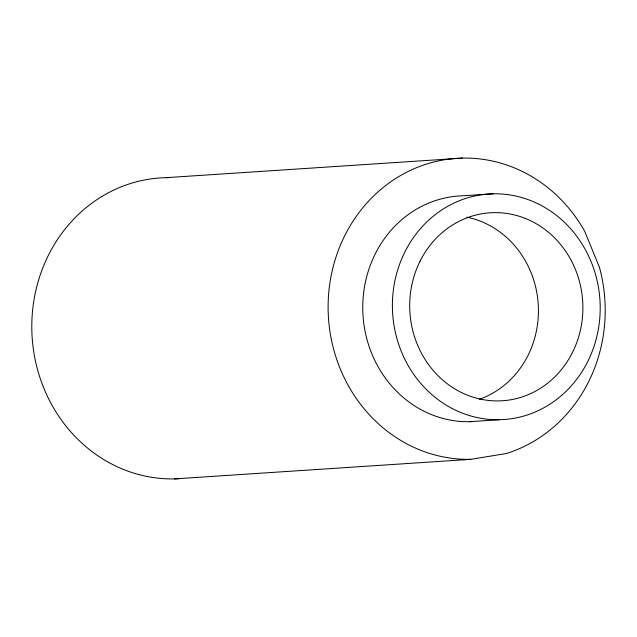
<?xml version="1.0" encoding="UTF-8"?>
<svg xmlns="http://www.w3.org/2000/svg" width="637" height="637" viewBox="0 0 637 637"><rect width="100%" height="100%" fill="white"/><g stroke="black" fill="none" stroke-linecap="round" stroke-linejoin="round"><path stroke-width="0.96" d="M470.727 459.341L506.439 453.496A150.69 138.492 86.2 0 0 599.377 267.078L584.559 231.032A150.69 138.492 86.2 0 0 344.689 235.801A150.69 138.492 86.2 0 0 470.727 459.341L174.411 478.897M166.273 177.659L462.589 158.103M493.237 193.807L463.609 195.758A113.02 103.871 86.2 0 0 362.827 311.835A113.02 103.871 86.2 0 0 471.635 421.63M469.716 421.686L499.344 419.727A113.02 103.871 86.2 0 0 584.718 248.502A113.02 103.871 86.2 0 0 404.813 252.077A113.02 103.871 86.2 0 0 499.344 419.727M179.268 478.706A150.69 138.492 86.2 0 1 31.882 332.092A150.69 138.492 86.2 0 1 169.187 177.635M466.993 217.193A94.18 86.56 86.2 0 1 538.193 303.722A94.18 86.56 86.2 0 1 479.502 399.248M420.062 261.194A94.18 86.56 86.2 0 0 498.835 400.904A94.18 86.56 86.2 0 0 569.98 258.208A94.18 86.56 86.2 0 0 420.062 261.194"/></g></svg>
